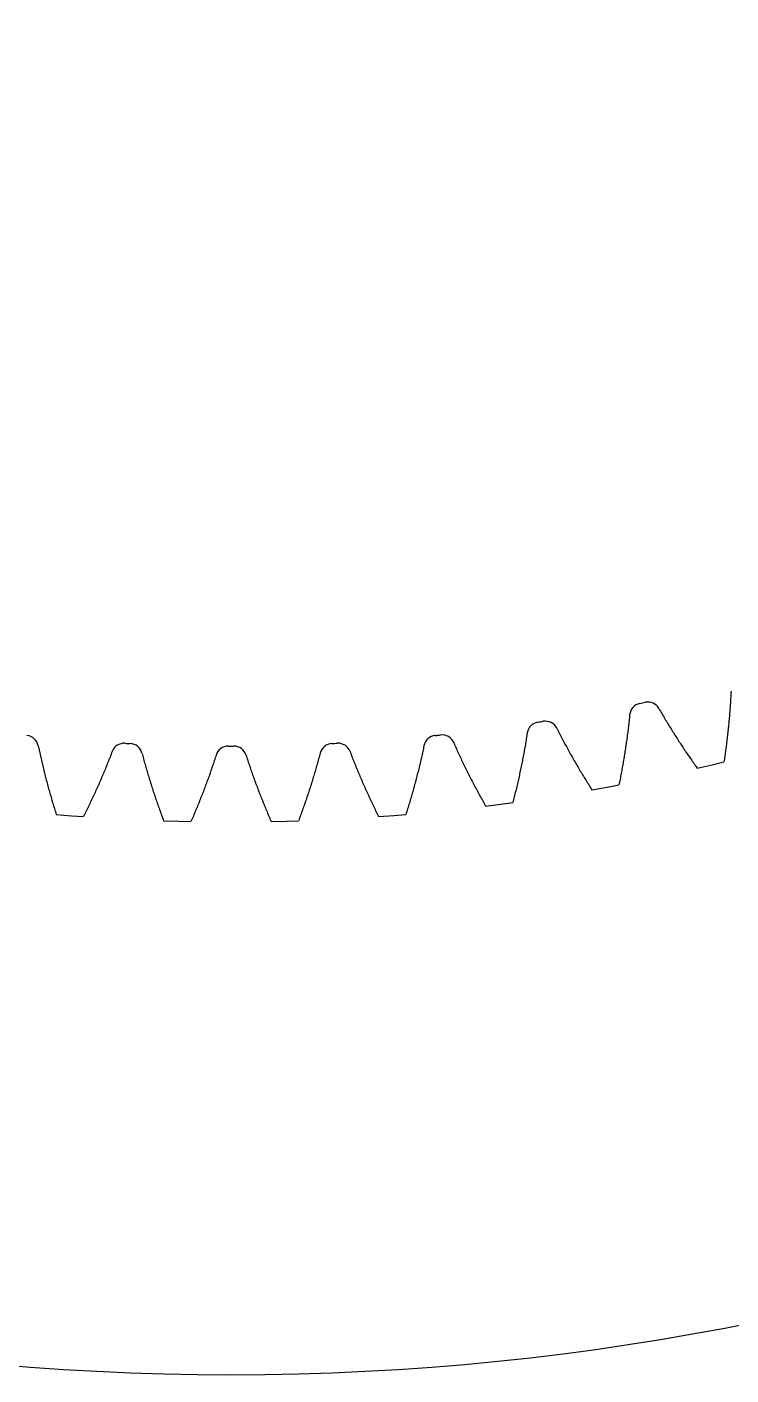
# Model space of a CAD drawing. Header units: inches. Extents: x -337 to 409, y -412 to 336.
# Drawn here: x -212.4 to -175.9, y 65.3 to 135.4 of the extents above; entities that cross this region are included whole.
import ezdxf

# ---------------------------------------------------------------- set-up
doc = ezdxf.new("R2010")
doc.units = ezdxf.units.IN
doc.header["$MEASUREMENT"] = 0

msp = doc.modelspace()

# ---------------------------------------------------------------- linework, layer by layer
at = {"color": 7, "linetype": 'Continuous'}
for p, q in [((-175.891, 100.237), (-175.897, 100.16)), ((-175.887, 100.314), (-175.891, 100.237)), ((-175.882, 100.391), (-175.887, 100.314)), ((-175.877, 100.468), (-175.882, 100.391)), ((-175.873, 100.544), (-175.877, 100.468)), ((-175.869, 100.621), (-175.873, 100.544)), ((-175.865, 100.698), (-175.869, 100.621)), ((-175.861, 100.775), (-175.865, 100.698)), ((-175.857, 100.852), (-175.861, 100.775)), ((-181.132, 99.553), (-181.14, 99.476)), ((-181.125, 99.629), (-181.132, 99.553)), ((-179.605, 99.952), (-179.567, 99.885)), ((-179.567, 99.885), (-179.529, 99.819)), ((-179.529, 99.819), (-179.49, 99.752)), ((-179.49, 99.752), (-179.452, 99.685)), ((-179.452, 99.685), (-179.413, 99.619)), ((-179.413, 99.619), (-179.374, 99.552)), ((-179.374, 99.552), (-179.335, 99.486)), ((-175.944, 99.546), (-175.951, 99.47)), ((-175.937, 99.623), (-175.944, 99.546)), ((-175.931, 99.7), (-175.937, 99.623)), ((-175.925, 99.777), (-175.931, 99.7)), ((-175.919, 99.853), (-175.925, 99.777)), ((-175.913, 99.93), (-175.919, 99.853)), ((-175.907, 100.007), (-175.913, 99.93)), ((-175.902, 100.084), (-175.907, 100.007)), ((-175.897, 100.16), (-175.902, 100.084)), ((-184.914, 98.927), (-184.88, 98.858)), ((-184.88, 98.858), (-184.845, 98.789)), ((-181.209, 98.864), (-181.218, 98.788)), ((-181.2, 98.941), (-181.209, 98.864)), ((-181.191, 99.017), (-181.2, 98.941)), ((-181.182, 99.094), (-181.191, 99.017)), ((-181.173, 99.17), (-181.182, 99.094)), ((-181.164, 99.246), (-181.173, 99.17)), ((-181.156, 99.323), (-181.164, 99.246)), ((-181.148, 99.4), (-181.156, 99.323)), ((-181.14, 99.476), (-181.148, 99.4)), ((-179.335, 99.486), (-179.296, 99.42)), ((-179.296, 99.42), (-179.256, 99.354)), ((-179.256, 99.354), (-179.217, 99.288)), ((-179.217, 99.288), (-179.177, 99.222)), ((-179.177, 99.222), (-179.137, 99.156)), ((-179.137, 99.156), (-179.097, 99.09)), ((-179.097, 99.09), (-179.057, 99.025)), ((-179.057, 99.025), (-179.017, 98.959)), ((-179.017, 98.959), (-178.976, 98.894)), ((-178.976, 98.894), (-178.936, 98.828)), ((-178.936, 98.828), (-178.895, 98.763)), ((-176.01, 98.857), (-176.018, 98.781)), ((-176.002, 98.934), (-176.01, 98.857)), ((-175.994, 99.01), (-176.002, 98.934)), ((-175.987, 99.087), (-175.994, 99.01)), ((-175.979, 99.163), (-175.987, 99.087)), ((-175.972, 99.24), (-175.979, 99.163)), ((-175.964, 99.317), (-175.972, 99.24)), ((-175.957, 99.393), (-175.964, 99.317)), ((-175.951, 99.47), (-175.957, 99.393)), ((-190.269, 98.181), (-190.239, 98.11)), ((-190.239, 98.11), (-190.208, 98.04)), ((-186.533, 98.152), (-186.546, 98.076)), ((-186.521, 98.228), (-186.533, 98.152)), ((-186.508, 98.304), (-186.521, 98.228)), ((-186.496, 98.38), (-186.508, 98.304)), ((-186.484, 98.456), (-186.496, 98.38)), ((-186.472, 98.532), (-186.484, 98.456)), ((-186.46, 98.608), (-186.472, 98.532)), ((-186.448, 98.684), (-186.46, 98.608)), ((-184.845, 98.789), (-184.81, 98.721)), ((-184.81, 98.721), (-184.775, 98.652)), ((-184.775, 98.652), (-184.74, 98.584)), ((-184.74, 98.584), (-184.704, 98.516)), ((-184.704, 98.516), (-184.669, 98.447)), ((-184.669, 98.447), (-184.633, 98.379)), ((-184.633, 98.379), (-184.597, 98.311)), ((-184.597, 98.311), (-184.561, 98.243)), ((-184.561, 98.243), (-184.525, 98.175)), ((-184.525, 98.175), (-184.489, 98.107)), ((-184.489, 98.107), (-184.452, 98.04)), ((-181.312, 98.102), (-181.323, 98.025)), ((-181.301, 98.178), (-181.312, 98.102)), ((-181.29, 98.254), (-181.301, 98.178)), ((-181.279, 98.33), (-181.29, 98.254)), ((-181.268, 98.406), (-181.279, 98.33)), ((-181.258, 98.483), (-181.268, 98.406)), ((-181.248, 98.559), (-181.258, 98.483)), ((-181.238, 98.635), (-181.248, 98.559)), ((-181.228, 98.712), (-181.238, 98.635)), ((-181.218, 98.788), (-181.228, 98.712)), ((-178.895, 98.763), (-178.854, 98.698)), ((-178.854, 98.698), (-178.813, 98.633)), ((-178.813, 98.633), (-178.772, 98.568)), ((-178.772, 98.568), (-178.73, 98.503)), ((-178.73, 98.503), (-178.689, 98.438)), ((-178.689, 98.438), (-178.647, 98.373)), ((-178.647, 98.373), (-178.606, 98.309)), ((-178.606, 98.309), (-178.564, 98.244)), ((-178.564, 98.244), (-178.522, 98.18)), ((-178.522, 98.18), (-178.479, 98.115)), ((-178.479, 98.115), (-178.437, 98.051)), ((-176.099, 98.093), (-176.109, 98.016)), ((-176.089, 98.169), (-176.099, 98.093)), ((-176.08, 98.245), (-176.089, 98.169)), ((-176.071, 98.322), (-176.08, 98.245)), ((-176.062, 98.398), (-176.071, 98.322)), ((-176.053, 98.475), (-176.062, 98.398)), ((-176.044, 98.551), (-176.053, 98.475)), ((-176.035, 98.627), (-176.044, 98.551)), ((-176.027, 98.704), (-176.035, 98.627)), ((-176.018, 98.781), (-176.027, 98.704)), ((-211.86, 98.018), (-211.845, 97.943)), ((-211.845, 97.943), (-211.829, 97.868)), ((-211.829, 97.868), (-211.813, 97.792)), ((-211.813, 97.792), (-211.797, 97.717)), ((-211.797, 97.717), (-211.78, 97.642)), ((-211.78, 97.642), (-211.764, 97.567)), ((-211.764, 97.567), (-211.747, 97.492)), ((-211.747, 97.492), (-211.73, 97.417)), ((-211.73, 97.417), (-211.713, 97.341)), ((-208.127, 97.428), (-208.155, 97.357)), ((-208.1, 97.5), (-208.127, 97.428)), ((-208.072, 97.572), (-208.1, 97.5)), ((-208.045, 97.644), (-208.072, 97.572)), ((-208.018, 97.716), (-208.045, 97.644)), ((-206.467, 97.635), (-206.447, 97.56)), ((-206.447, 97.56), (-206.428, 97.486)), ((-206.428, 97.486), (-206.408, 97.412)), ((-206.408, 97.412), (-206.388, 97.337)), ((-202.637, 97.46), (-202.661, 97.387)), ((-202.614, 97.534), (-202.637, 97.46)), ((-201.979, 97.998), (-201.837, 97.998)), ((-201.837, 97.998), (-201.695, 97.998)), ((-201.061, 97.534), (-201.037, 97.46)), ((-201.037, 97.46), (-201.014, 97.387)), ((-197.267, 97.412), (-197.287, 97.337)), ((-197.247, 97.486), (-197.267, 97.412)), ((-197.227, 97.56), (-197.247, 97.486)), ((-197.208, 97.635), (-197.227, 97.56)), ((-195.657, 97.716), (-195.629, 97.644)), ((-195.629, 97.644), (-195.602, 97.572)), ((-195.602, 97.572), (-195.575, 97.5)), ((-195.575, 97.5), (-195.547, 97.428)), ((-195.547, 97.428), (-195.519, 97.357)), ((-191.944, 97.417), (-191.961, 97.341)), ((-191.927, 97.492), (-191.944, 97.417)), ((-191.91, 97.567), (-191.927, 97.492)), ((-191.894, 97.642), (-191.91, 97.567)), ((-191.878, 97.717), (-191.894, 97.642)), ((-191.862, 97.792), (-191.878, 97.717)), ((-191.846, 97.868), (-191.862, 97.792)), ((-191.83, 97.943), (-191.846, 97.868)), ((-191.814, 98.018), (-191.83, 97.943)), ((-190.208, 98.04), (-190.176, 97.969)), ((-190.176, 97.969), (-190.145, 97.899)), ((-190.145, 97.899), (-190.113, 97.829)), ((-190.113, 97.829), (-190.082, 97.759)), ((-190.082, 97.759), (-190.05, 97.689)), ((-190.05, 97.689), (-190.018, 97.619)), ((-190.018, 97.619), (-189.985, 97.549)), ((-189.985, 97.549), (-189.953, 97.479)), ((-189.953, 97.479), (-189.92, 97.41)), ((-189.92, 97.41), (-189.887, 97.34)), ((-186.671, 97.395), (-186.685, 97.319)), ((-186.656, 97.47), (-186.671, 97.395)), ((-186.642, 97.546), (-186.656, 97.47)), ((-186.627, 97.621), (-186.642, 97.546)), ((-186.614, 97.697), (-186.627, 97.621)), ((-186.6, 97.773), (-186.614, 97.697)), ((-186.586, 97.849), (-186.6, 97.773)), ((-186.573, 97.924), (-186.586, 97.849)), ((-186.559, 98), (-186.573, 97.924)), ((-186.546, 98.076), (-186.559, 98)), ((-184.452, 98.04), (-184.415, 97.972)), ((-184.415, 97.972), (-184.379, 97.904)), ((-184.379, 97.904), (-184.341, 97.837)), ((-184.341, 97.837), (-184.304, 97.769)), ((-184.304, 97.769), (-184.267, 97.702)), ((-184.267, 97.702), (-184.23, 97.635)), ((-184.23, 97.635), (-184.192, 97.568)), ((-184.192, 97.568), (-184.154, 97.501)), ((-184.154, 97.501), (-184.116, 97.434)), ((-184.116, 97.434), (-184.078, 97.367)), ((-181.418, 97.417), (-181.431, 97.341)), ((-181.406, 97.493), (-181.418, 97.417)), ((-181.393, 97.569), (-181.406, 97.493)), ((-181.381, 97.645), (-181.393, 97.569)), ((-181.369, 97.721), (-181.381, 97.645)), ((-181.357, 97.797), (-181.369, 97.721)), ((-181.346, 97.873), (-181.357, 97.797)), ((-181.334, 97.949), (-181.346, 97.873)), ((-181.323, 98.025), (-181.334, 97.949)), ((-178.437, 98.051), (-178.395, 97.987)), ((-178.395, 97.987), (-178.352, 97.923)), ((-178.352, 97.923), (-178.309, 97.859)), ((-178.309, 97.859), (-178.267, 97.795)), ((-178.267, 97.795), (-178.224, 97.731)), ((-178.224, 97.731), (-178.181, 97.667)), ((-178.181, 97.667), (-178.137, 97.603)), ((-178.137, 97.603), (-178.094, 97.54)), ((-178.094, 97.54), (-178.051, 97.476)), ((-178.051, 97.476), (-178.007, 97.413)), ((-178.007, 97.413), (-177.963, 97.349)), ((-176.192, 97.406), (-176.203, 97.33)), ((-176.181, 97.483), (-176.192, 97.406)), ((-176.17, 97.559), (-176.181, 97.483)), ((-176.16, 97.635), (-176.17, 97.559)), ((-176.149, 97.711), (-176.16, 97.635)), ((-176.139, 97.787), (-176.149, 97.711)), ((-176.129, 97.864), (-176.139, 97.787)), ((-176.119, 97.94), (-176.129, 97.864)), ((-176.109, 98.016), (-176.119, 97.94)), ((-211.713, 97.341), (-211.696, 97.266)), ((-211.696, 97.266), (-211.679, 97.192)), ((-211.679, 97.192), (-211.661, 97.117)), ((-211.661, 97.117), (-211.643, 97.042)), ((-211.643, 97.042), (-211.625, 96.967)), ((-211.625, 96.967), (-211.607, 96.892)), ((-211.607, 96.892), (-211.589, 96.817)), ((-211.589, 96.817), (-211.571, 96.743)), ((-211.571, 96.743), (-211.552, 96.668)), ((-208.414, 96.714), (-208.444, 96.643)), ((-208.385, 96.785), (-208.414, 96.714)), ((-208.355, 96.856), (-208.385, 96.785)), ((-208.326, 96.928), (-208.355, 96.856)), ((-208.297, 96.999), (-208.326, 96.928)), ((-208.269, 97.07), (-208.297, 96.999)), ((-208.24, 97.142), (-208.269, 97.07)), ((-208.212, 97.213), (-208.24, 97.142)), ((-208.183, 97.285), (-208.212, 97.213)), ((-208.155, 97.357), (-208.183, 97.285)), ((-206.388, 97.337), (-206.367, 97.263)), ((-206.367, 97.263), (-206.347, 97.189)), ((-206.347, 97.189), (-206.326, 97.115)), ((-206.326, 97.115), (-206.306, 97.04)), ((-206.306, 97.04), (-206.285, 96.966)), ((-206.285, 96.966), (-206.264, 96.892)), ((-206.264, 96.892), (-206.242, 96.819)), ((-206.242, 96.819), (-206.221, 96.745)), ((-206.221, 96.745), (-206.199, 96.671)), ((-202.881, 96.73), (-202.906, 96.658)), ((-202.856, 96.803), (-202.881, 96.73)), ((-202.831, 96.876), (-202.856, 96.803)), ((-202.806, 96.949), (-202.831, 96.876)), ((-202.781, 97.022), (-202.806, 96.949)), ((-202.757, 97.095), (-202.781, 97.022)), ((-202.732, 97.168), (-202.757, 97.095)), ((-202.708, 97.241), (-202.732, 97.168)), ((-202.684, 97.314), (-202.708, 97.241)), ((-202.661, 97.387), (-202.684, 97.314)), ((-201.014, 97.387), (-200.99, 97.314)), ((-200.99, 97.314), (-200.966, 97.241)), ((-200.966, 97.241), (-200.942, 97.168)), ((-200.942, 97.168), (-200.918, 97.095)), ((-200.918, 97.095), (-200.893, 97.022)), ((-200.893, 97.022), (-200.869, 96.949)), ((-200.869, 96.949), (-200.844, 96.876)), ((-200.844, 96.876), (-200.819, 96.803)), ((-200.819, 96.803), (-200.794, 96.73)), ((-200.794, 96.73), (-200.768, 96.658)), ((-197.453, 96.745), (-197.475, 96.671)), ((-197.432, 96.819), (-197.453, 96.745)), ((-197.411, 96.892), (-197.432, 96.819)), ((-197.39, 96.966), (-197.411, 96.892)), ((-197.369, 97.04), (-197.39, 96.966)), ((-197.348, 97.115), (-197.369, 97.04)), ((-197.327, 97.189), (-197.348, 97.115)), ((-197.307, 97.263), (-197.327, 97.189)), ((-197.287, 97.337), (-197.307, 97.263)), ((-195.519, 97.357), (-195.491, 97.285)), ((-195.491, 97.285), (-195.463, 97.213)), ((-195.463, 97.213), (-195.434, 97.142)), ((-195.434, 97.142), (-195.406, 97.07)), ((-195.406, 97.07), (-195.377, 96.999)), ((-195.377, 96.999), (-195.348, 96.928)), ((-195.348, 96.928), (-195.319, 96.856)), ((-195.319, 96.856), (-195.29, 96.785)), ((-195.29, 96.785), (-195.26, 96.714)), ((-195.26, 96.714), (-195.231, 96.643)), ((-192.104, 96.743), (-192.122, 96.668)), ((-192.085, 96.817), (-192.104, 96.743)), ((-192.067, 96.892), (-192.085, 96.817)), ((-192.049, 96.967), (-192.067, 96.892)), ((-192.031, 97.042), (-192.049, 96.967)), ((-192.013, 97.117), (-192.031, 97.042)), ((-191.996, 97.192), (-192.013, 97.117)), ((-191.978, 97.266), (-191.996, 97.192)), ((-191.961, 97.341), (-191.978, 97.266)), ((-189.887, 97.34), (-189.855, 97.27)), ((-189.855, 97.27), (-189.821, 97.201)), ((-189.821, 97.201), (-189.788, 97.132)), ((-189.788, 97.132), (-189.755, 97.062)), ((-189.755, 97.062), (-189.721, 96.993)), ((-189.721, 96.993), (-189.687, 96.924)), ((-189.687, 96.924), (-189.654, 96.855)), ((-189.654, 96.855), (-189.619, 96.786)), ((-189.619, 96.786), (-189.585, 96.717)), ((-189.585, 96.717), (-189.551, 96.648)), ((-186.809, 96.716), (-186.825, 96.641)), ((-186.793, 96.791), (-186.809, 96.716)), ((-186.777, 96.867), (-186.793, 96.791)), ((-186.761, 96.942), (-186.777, 96.867)), ((-186.746, 97.017), (-186.761, 96.942)), ((-186.73, 97.093), (-186.746, 97.017)), ((-186.715, 97.168), (-186.73, 97.093)), ((-186.7, 97.244), (-186.715, 97.168)), ((-186.685, 97.319), (-186.7, 97.244)), ((-184.078, 97.367), (-184.04, 97.3)), ((-184.04, 97.3), (-184.002, 97.233)), ((-184.002, 97.233), (-183.963, 97.166)), ((-183.963, 97.166), (-183.925, 97.1)), ((-183.925, 97.1), (-183.886, 97.034)), ((-183.886, 97.034), (-183.847, 96.967)), ((-183.847, 96.967), (-183.808, 96.901)), ((-183.808, 96.901), (-183.769, 96.834)), ((-183.769, 96.834), (-183.73, 96.768)), ((-183.73, 96.768), (-183.69, 96.702)), ((-183.69, 96.702), (-183.651, 96.636)), ((-181.538, 96.735), (-181.552, 96.659)), ((-181.524, 96.811), (-181.538, 96.735)), ((-181.51, 96.886), (-181.524, 96.811)), ((-181.496, 96.962), (-181.51, 96.886)), ((-181.483, 97.038), (-181.496, 96.962)), ((-181.47, 97.114), (-181.483, 97.038)), ((-181.457, 97.189), (-181.47, 97.114)), ((-181.444, 97.265), (-181.457, 97.189)), ((-181.431, 97.341), (-181.444, 97.265)), ((-177.963, 97.349), (-177.919, 97.286)), ((-177.919, 97.286), (-177.875, 97.223)), ((-177.875, 97.223), (-177.831, 97.16)), ((-177.831, 97.16), (-177.787, 97.097)), ((-177.787, 97.097), (-177.743, 97.034)), ((-177.743, 97.034), (-177.698, 96.971)), ((-177.698, 96.971), (-177.654, 96.909)), ((-177.654, 96.909), (-177.609, 96.846)), ((-176.214, 97.254), (-176.226, 97.178)), ((-176.203, 97.33), (-176.214, 97.254)), ((-211.552, 96.668), (-211.533, 96.593)), ((-211.533, 96.593), (-211.514, 96.519)), ((-211.514, 96.519), (-211.495, 96.444)), ((-211.495, 96.444), (-211.476, 96.37)), ((-211.476, 96.37), (-211.457, 96.295)), ((-211.457, 96.295), (-211.437, 96.221)), ((-211.437, 96.221), (-211.417, 96.146)), ((-211.417, 96.146), (-211.397, 96.072)), ((-211.397, 96.072), (-211.377, 95.998)), ((-211.377, 95.998), (-211.357, 95.924)), ((-208.717, 96.007), (-208.748, 95.936)), ((-208.686, 96.077), (-208.717, 96.007)), ((-208.655, 96.148), (-208.686, 96.077)), ((-208.625, 96.218), (-208.655, 96.148)), ((-208.594, 96.289), (-208.625, 96.218)), ((-208.564, 96.36), (-208.594, 96.289)), ((-208.533, 96.43), (-208.564, 96.36)), ((-208.503, 96.501), (-208.533, 96.43)), ((-208.473, 96.572), (-208.503, 96.501)), ((-208.444, 96.643), (-208.473, 96.572)), ((-206.199, 96.671), (-206.177, 96.597)), ((-206.177, 96.597), (-206.155, 96.523)), ((-206.155, 96.523), (-206.133, 96.45)), ((-206.133, 96.45), (-206.111, 96.376)), ((-206.111, 96.376), (-206.088, 96.302)), ((-206.088, 96.302), (-206.066, 96.229)), ((-206.066, 96.229), (-206.043, 96.155)), ((-206.043, 96.155), (-206.02, 96.082)), ((-206.02, 96.082), (-205.997, 96.008)), ((-205.997, 96.008), (-205.974, 95.935)), ((-203.141, 96.006), (-203.168, 95.934)), ((-203.114, 96.079), (-203.141, 96.006)), ((-203.088, 96.151), (-203.114, 96.079)), ((-203.061, 96.223), (-203.088, 96.151)), ((-203.035, 96.295), (-203.061, 96.223)), ((-203.009, 96.368), (-203.035, 96.295)), ((-202.983, 96.44), (-203.009, 96.368)), ((-202.957, 96.513), (-202.983, 96.44)), ((-202.931, 96.585), (-202.957, 96.513)), ((-202.906, 96.658), (-202.931, 96.585)), ((-200.768, 96.658), (-200.743, 96.585)), ((-200.743, 96.585), (-200.717, 96.513)), ((-200.717, 96.513), (-200.691, 96.44)), ((-200.691, 96.44), (-200.666, 96.368)), ((-200.666, 96.368), (-200.639, 96.295)), ((-200.639, 96.295), (-200.613, 96.223)), ((-200.613, 96.223), (-200.587, 96.151)), ((-200.587, 96.151), (-200.56, 96.079)), ((-200.56, 96.079), (-200.533, 96.006)), ((-200.533, 96.006), (-200.506, 95.934)), ((-197.678, 96.008), (-197.701, 95.935)), ((-197.654, 96.082), (-197.678, 96.008)), ((-197.631, 96.155), (-197.654, 96.082)), ((-197.609, 96.229), (-197.631, 96.155)), ((-197.586, 96.302), (-197.609, 96.229)), ((-197.564, 96.376), (-197.586, 96.302)), ((-197.541, 96.45), (-197.564, 96.376)), ((-197.519, 96.523), (-197.541, 96.45)), ((-197.497, 96.597), (-197.519, 96.523)), ((-197.475, 96.671), (-197.497, 96.597)), ((-195.231, 96.643), (-195.201, 96.572)), ((-195.201, 96.572), (-195.171, 96.501)), ((-195.171, 96.501), (-195.141, 96.43)), ((-195.141, 96.43), (-195.111, 96.36)), ((-195.111, 96.36), (-195.08, 96.289)), ((-195.08, 96.289), (-195.05, 96.218)), ((-195.05, 96.218), (-195.019, 96.148)), ((-195.019, 96.148), (-194.988, 96.077)), ((-194.988, 96.077), (-194.957, 96.007)), ((-194.957, 96.007), (-194.926, 95.936)), ((-192.297, 95.998), (-192.317, 95.924)), ((-192.277, 96.072), (-192.297, 95.998)), ((-192.257, 96.146), (-192.277, 96.072)), ((-192.237, 96.221), (-192.257, 96.146)), ((-192.218, 96.295), (-192.237, 96.221)), ((-192.198, 96.37), (-192.218, 96.295)), ((-192.179, 96.444), (-192.198, 96.37)), ((-192.16, 96.519), (-192.179, 96.444)), ((-192.141, 96.593), (-192.16, 96.519)), ((-192.122, 96.668), (-192.141, 96.593)), ((-189.551, 96.648), (-189.517, 96.579)), ((-189.517, 96.579), (-189.482, 96.51)), ((-189.482, 96.51), (-189.447, 96.442)), ((-189.447, 96.442), (-189.412, 96.373)), ((-189.412, 96.373), (-189.377, 96.305)), ((-189.377, 96.305), (-189.342, 96.236)), ((-189.342, 96.236), (-189.306, 96.168)), ((-189.306, 96.168), (-189.271, 96.1)), ((-189.271, 96.1), (-189.235, 96.031)), ((-189.235, 96.031), (-189.2, 95.963)), ((-186.959, 96.04), (-186.977, 95.965)), ((-186.942, 96.115), (-186.959, 96.04)), ((-186.925, 96.19), (-186.942, 96.115)), ((-186.908, 96.265), (-186.925, 96.19)), ((-186.891, 96.34), (-186.908, 96.265)), ((-186.874, 96.415), (-186.891, 96.34)), ((-186.857, 96.49), (-186.874, 96.415)), ((-186.841, 96.565), (-186.857, 96.49)), ((-186.825, 96.641), (-186.841, 96.565)), ((-183.651, 96.636), (-183.611, 96.57)), ((-183.611, 96.57), (-183.571, 96.504)), ((-183.571, 96.504), (-183.531, 96.439)), ((-183.531, 96.439), (-183.491, 96.373)), ((-183.491, 96.373), (-183.451, 96.307)), ((-183.451, 96.307), (-183.411, 96.242)), ((-183.411, 96.242), (-183.37, 96.176)), ((-183.37, 96.176), (-183.33, 96.111)), ((-183.33, 96.111), (-183.289, 96.046)), ((-183.289, 96.046), (-183.248, 95.98)), ((-181.669, 96.055), (-181.685, 95.98)), ((-181.654, 96.13), (-181.669, 96.055)), ((-181.639, 96.206), (-181.654, 96.13)), ((-181.624, 96.281), (-181.639, 96.206)), ((-181.609, 96.357), (-181.624, 96.281)), ((-181.595, 96.432), (-181.609, 96.357)), ((-181.58, 96.508), (-181.595, 96.432)), ((-181.566, 96.584), (-181.58, 96.508)), ((-181.552, 96.659), (-181.566, 96.584)), ((-211.357, 95.924), (-211.337, 95.849)), ((-211.337, 95.849), (-211.316, 95.775)), ((-211.316, 95.775), (-211.296, 95.701)), ((-211.296, 95.701), (-211.275, 95.627)), ((-211.275, 95.627), (-211.254, 95.553)), ((-211.254, 95.553), (-211.233, 95.479)), ((-211.233, 95.479), (-211.211, 95.405)), ((-211.211, 95.405), (-211.19, 95.331)), ((-211.19, 95.331), (-211.168, 95.257)), ((-209.035, 95.306), (-209.067, 95.236)), ((-209.002, 95.376), (-209.035, 95.306)), ((-208.97, 95.445), (-209.002, 95.376)), ((-208.938, 95.515), (-208.97, 95.445)), ((-208.906, 95.585), (-208.938, 95.515)), ((-208.874, 95.655), (-208.906, 95.585)), ((-208.842, 95.726), (-208.874, 95.655)), ((-208.811, 95.796), (-208.842, 95.726)), ((-208.779, 95.866), (-208.811, 95.796)), ((-208.748, 95.936), (-208.779, 95.866)), ((-205.974, 95.935), (-205.95, 95.862)), ((-205.95, 95.862), (-205.926, 95.788)), ((-205.926, 95.788), (-205.903, 95.715)), ((-205.903, 95.715), (-205.879, 95.642)), ((-205.879, 95.642), (-205.855, 95.569)), ((-205.855, 95.569), (-205.831, 95.496)), ((-205.831, 95.496), (-205.806, 95.423)), ((-205.806, 95.423), (-205.782, 95.35)), ((-205.782, 95.35), (-205.757, 95.277)), ((-203.418, 95.288), (-203.446, 95.217)), ((-203.389, 95.36), (-203.418, 95.288)), ((-203.361, 95.431), (-203.389, 95.36)), ((-203.333, 95.503), (-203.361, 95.431)), ((-203.305, 95.575), (-203.333, 95.503)), ((-203.278, 95.647), (-203.305, 95.575)), ((-203.25, 95.718), (-203.278, 95.647)), ((-203.222, 95.79), (-203.25, 95.718)), ((-203.195, 95.862), (-203.222, 95.79)), ((-203.168, 95.934), (-203.195, 95.862)), ((-200.506, 95.934), (-200.479, 95.862)), ((-200.479, 95.862), (-200.452, 95.79)), ((-200.452, 95.79), (-200.424, 95.718)), ((-200.424, 95.718), (-200.397, 95.647)), ((-200.397, 95.647), (-200.369, 95.575)), ((-200.369, 95.575), (-200.341, 95.503)), ((-200.341, 95.503), (-200.313, 95.431)), ((-200.313, 95.431), (-200.285, 95.36)), ((-200.285, 95.36), (-200.257, 95.288)), ((-200.257, 95.288), (-200.228, 95.217)), ((-197.893, 95.35), (-197.917, 95.277)), ((-197.868, 95.423), (-197.893, 95.35)), ((-197.844, 95.496), (-197.868, 95.423)), ((-197.82, 95.569), (-197.844, 95.496)), ((-197.796, 95.642), (-197.82, 95.569)), ((-197.772, 95.715), (-197.796, 95.642)), ((-197.748, 95.788), (-197.772, 95.715)), ((-197.724, 95.862), (-197.748, 95.788)), ((-197.701, 95.935), (-197.724, 95.862)), ((-194.926, 95.936), (-194.895, 95.866)), ((-194.895, 95.866), (-194.864, 95.796)), ((-194.864, 95.796), (-194.832, 95.726)), ((-194.832, 95.726), (-194.8, 95.655)), ((-194.8, 95.655), (-194.768, 95.585)), ((-194.768, 95.585), (-194.736, 95.515)), ((-194.736, 95.515), (-194.704, 95.445)), ((-194.704, 95.445), (-194.672, 95.376)), ((-194.672, 95.376), (-194.639, 95.306)), ((-194.639, 95.306), (-194.607, 95.236)), ((-192.484, 95.331), (-192.506, 95.257)), ((-192.463, 95.405), (-192.484, 95.331)), ((-192.442, 95.479), (-192.463, 95.405)), ((-192.421, 95.553), (-192.442, 95.479)), ((-192.4, 95.627), (-192.421, 95.553)), ((-192.379, 95.701), (-192.4, 95.627)), ((-192.358, 95.775), (-192.379, 95.701)), ((-192.338, 95.849), (-192.358, 95.775)), ((-192.317, 95.924), (-192.338, 95.849)), ((-189.2, 95.963), (-189.164, 95.895)), ((-189.164, 95.895), (-189.128, 95.827)), ((-189.128, 95.827), (-189.091, 95.759)), ((-189.091, 95.759), (-189.055, 95.691)), ((-189.055, 95.691), (-189.019, 95.624)), ((-189.019, 95.624), (-188.982, 95.556)), ((-188.982, 95.556), (-188.946, 95.488)), ((-188.946, 95.488), (-188.909, 95.421)), ((-188.909, 95.421), (-188.872, 95.353)), ((-188.872, 95.353), (-188.834, 95.286)), ((-187.141, 95.292), (-187.16, 95.218)), ((-187.122, 95.367), (-187.141, 95.292)), ((-187.104, 95.441), (-187.122, 95.367)), ((-187.085, 95.516), (-187.104, 95.441)), ((-187.067, 95.591), (-187.085, 95.516)), ((-187.048, 95.665), (-187.067, 95.591)), ((-187.03, 95.74), (-187.048, 95.665)), ((-187.012, 95.815), (-187.03, 95.74)), ((-186.994, 95.89), (-187.012, 95.815)), ((-186.977, 95.965), (-186.994, 95.89)), ((-183.248, 95.98), (-183.207, 95.915)), ((-183.207, 95.915), (-183.166, 95.85)), ((-183.166, 95.85), (-183.125, 95.785)), ((-183.125, 95.785), (-183.083, 95.72)), ((-211.168, 95.257), (-211.147, 95.183)), ((-211.147, 95.183), (-211.125, 95.109)), ((-211.125, 95.109), (-211.103, 95.036)), ((-211.103, 95.036), (-211.081, 94.962)), ((-211.081, 94.962), (-211.058, 94.888)), ((-211.058, 94.888), (-211.036, 94.815)), ((-211.036, 94.815), (-211.013, 94.741)), ((-211.013, 94.741), (-210.991, 94.668)), ((-210.991, 94.668), (-210.968, 94.594)), ((-210.968, 94.594), (-210.945, 94.521)), ((-209.367, 94.612), (-209.401, 94.542)), ((-209.333, 94.681), (-209.367, 94.612)), ((-209.299, 94.75), (-209.333, 94.681)), ((-209.266, 94.819), (-209.299, 94.75)), ((-209.232, 94.888), (-209.266, 94.819)), ((-209.199, 94.958), (-209.232, 94.888)), ((-209.166, 95.027), (-209.199, 94.958)), ((-209.133, 95.097), (-209.166, 95.027)), ((-209.1, 95.166), (-209.133, 95.097)), ((-209.067, 95.236), (-209.1, 95.166)), ((-205.757, 95.277), (-205.732, 95.204)), ((-205.732, 95.204), (-205.707, 95.131)), ((-205.707, 95.131), (-205.682, 95.059)), ((-205.682, 95.059), (-205.657, 94.986)), ((-205.657, 94.986), (-205.631, 94.913)), ((-205.631, 94.913), (-205.606, 94.841)), ((-205.606, 94.841), (-205.58, 94.768)), ((-205.58, 94.768), (-205.554, 94.696)), ((-205.554, 94.696), (-205.528, 94.623)), ((-205.528, 94.623), (-205.502, 94.551)), ((-203.679, 94.647), (-203.708, 94.576)), ((-203.649, 94.718), (-203.679, 94.647)), ((-203.62, 94.789), (-203.649, 94.718)), ((-203.59, 94.86), (-203.62, 94.789)), ((-203.561, 94.931), (-203.59, 94.86)), ((-203.532, 95.002), (-203.561, 94.931)), ((-203.503, 95.074), (-203.532, 95.002)), ((-203.475, 95.145), (-203.503, 95.074)), ((-203.446, 95.217), (-203.475, 95.145)), ((-200.228, 95.217), (-200.2, 95.145)), ((-200.2, 95.145), (-200.171, 95.074)), ((-200.171, 95.074), (-200.142, 95.002)), ((-200.142, 95.002), (-200.113, 94.931)), ((-200.113, 94.931), (-200.084, 94.86)), ((-200.084, 94.86), (-200.055, 94.789)), ((-200.055, 94.789), (-200.025, 94.718)), ((-200.025, 94.718), (-199.996, 94.647)), ((-199.996, 94.647), (-199.966, 94.576)), ((-198.146, 94.623), (-198.172, 94.551)), ((-198.12, 94.696), (-198.146, 94.623)), ((-198.094, 94.768), (-198.12, 94.696)), ((-198.069, 94.841), (-198.094, 94.768)), ((-198.043, 94.913), (-198.069, 94.841)), ((-198.018, 94.986), (-198.043, 94.913)), ((-197.992, 95.059), (-198.018, 94.986)), ((-197.967, 95.131), (-197.992, 95.059)), ((-197.942, 95.204), (-197.967, 95.131)), ((-197.917, 95.277), (-197.942, 95.204)), ((-194.607, 95.236), (-194.574, 95.166)), ((-194.574, 95.166), (-194.541, 95.097)), ((-194.541, 95.097), (-194.508, 95.027)), ((-194.508, 95.027), (-194.475, 94.958)), ((-194.475, 94.958), (-194.442, 94.888)), ((-194.442, 94.888), (-194.409, 94.819)), ((-194.409, 94.819), (-194.375, 94.75)), ((-194.375, 94.75), (-194.341, 94.681)), ((-194.341, 94.681), (-194.308, 94.612)), ((-194.308, 94.612), (-194.274, 94.542)), ((-192.707, 94.594), (-192.73, 94.521)), ((-192.684, 94.668), (-192.707, 94.594)), ((-192.661, 94.741), (-192.684, 94.668)), ((-192.638, 94.815), (-192.661, 94.741)), ((-192.616, 94.888), (-192.638, 94.815)), ((-192.594, 94.962), (-192.616, 94.888)), ((-192.571, 95.036), (-192.594, 94.962)), ((-192.549, 95.109), (-192.571, 95.036)), ((-192.528, 95.183), (-192.549, 95.109)), ((-192.506, 95.257), (-192.528, 95.183)), ((-188.834, 95.286), (-188.797, 95.218)), ((-188.797, 95.218), (-188.76, 95.151)), ((-188.76, 95.151), (-188.722, 95.084)), ((-188.722, 95.084), (-188.685, 95.017)), ((-188.685, 95.017), (-188.647, 94.95)), ((-188.647, 94.95), (-188.609, 94.883)), ((-187.179, 95.143), (-187.199, 95.069)), ((-187.16, 95.218), (-187.179, 95.143)), ((-210.945, 94.521), (-210.922, 94.447)), ((-209.469, 94.404), (-209.504, 94.336)), ((-209.435, 94.474), (-209.469, 94.404)), ((-209.401, 94.542), (-209.435, 94.474)), ((-205.502, 94.551), (-205.476, 94.478)), ((-205.476, 94.478), (-205.45, 94.406)), ((-205.45, 94.406), (-205.423, 94.334)), ((-205.423, 94.334), (-205.396, 94.262)), ((-205.396, 94.262), (-205.369, 94.19)), ((-205.369, 94.19), (-205.343, 94.118)), ((-203.89, 94.151), (-203.921, 94.08)), ((-203.859, 94.222), (-203.89, 94.151)), ((-203.829, 94.292), (-203.859, 94.222)), ((-203.798, 94.363), (-203.829, 94.292)), ((-203.768, 94.434), (-203.798, 94.363)), ((-203.738, 94.505), (-203.768, 94.434)), ((-203.708, 94.576), (-203.738, 94.505)), ((-199.966, 94.576), (-199.936, 94.505)), ((-199.936, 94.505), (-199.906, 94.434)), ((-199.906, 94.434), (-199.876, 94.363)), ((-199.876, 94.363), (-199.846, 94.292)), ((-199.846, 94.292), (-199.815, 94.222)), ((-199.815, 94.222), (-199.785, 94.151)), ((-199.785, 94.151), (-199.754, 94.08)), ((-198.305, 94.19), (-198.332, 94.118)), ((-198.278, 94.262), (-198.305, 94.19)), ((-198.251, 94.334), (-198.278, 94.262)), ((-198.225, 94.406), (-198.251, 94.334)), ((-198.198, 94.478), (-198.225, 94.406)), ((-198.172, 94.551), (-198.198, 94.478)), ((-194.274, 94.542), (-194.239, 94.474)), ((-194.239, 94.474), (-194.205, 94.404)), ((-194.205, 94.404), (-194.171, 94.336)), ((-192.73, 94.521), (-192.753, 94.447))]:
    msp.add_line(p, q, dxfattribs=at)
at = {"color": 7, "linetype": 'Continuous', "flags": 128}
for points in [[(-180.6, 100.215), (-180.522, 100.231), (-180.461, 100.244)], [(-180.461, 100.244), (-180.384, 100.261), (-180.322, 100.274)], [(-185.894, 99.241), (-185.815, 99.254), (-185.754, 99.263)], [(-185.754, 99.263), (-185.675, 99.276), (-185.614, 99.286)], [(-207.36, 98.146), (-207.28, 98.142), (-207.218, 98.138)], [(-207.218, 98.138), (-207.139, 98.134), (-207.076, 98.131)], [(-196.598, 98.131), (-196.519, 98.135), (-196.456, 98.138)], [(-196.456, 98.138), (-196.377, 98.143), (-196.315, 98.146)], [(-191.231, 98.546), (-191.152, 98.554), (-191.09, 98.561)], [(-191.09, 98.561), (-191.011, 98.569), (-190.949, 98.576)], [(-177.609, 96.846), (-176.834, 97.029), (-176.226, 97.178)], [(-183.083, 95.72), (-182.3, 95.863), (-181.685, 95.98)], [(-188.609, 94.883), (-187.819, 94.985), (-187.199, 95.069)], [(-210.921, 94.447), (-210.128, 94.382), (-209.504, 94.336)], [(-205.342, 94.118), (-204.546, 94.094), (-203.921, 94.08)], [(-199.754, 94.08), (-198.957, 94.099), (-198.332, 94.118)], [(-194.171, 94.336), (-193.377, 94.396), (-192.753, 94.447)]]:
    msp.add_lwpolyline(points, dxfattribs=at)
at = {"color": 7, "linetype": 'Continuous'}
for centre, start, end in [((-180.463, 99.564), 101.90926, 174.39402), ((-180.183, 99.623), 29.61314, 102.08105), ((-185.791, 98.584), 98.90807, 171.4013), ((-185.509, 98.629), 26.59997, 99.09362), ((-212.511, 97.885), 11.61341, 84.0857), ((-207.395, 97.482), 86.91118, 159.40049), ((-207.11, 97.467), 14.62396, 87.0745), ((-196.564, 97.467), 92.9023, 165.39447), ((-196.279, 97.482), 20.60322, 93.08596), ((-191.163, 97.885), 95.90005, 168.40561), ((-190.879, 97.914), 23.60248, 96.08416), ((-201.98, 97.333), 89.90312, 162.39454), ((-201.694, 97.333), 17.60428, 90.08782)]:
    msp.add_arc(centre, 0.665, start, end, dxfattribs=at)
msp.add_ellipse((-201.837, 200.81), major_axis=(-135.5, 0), ratio=1, dxfattribs=at)

doc.saveas('drawing.dxf')
